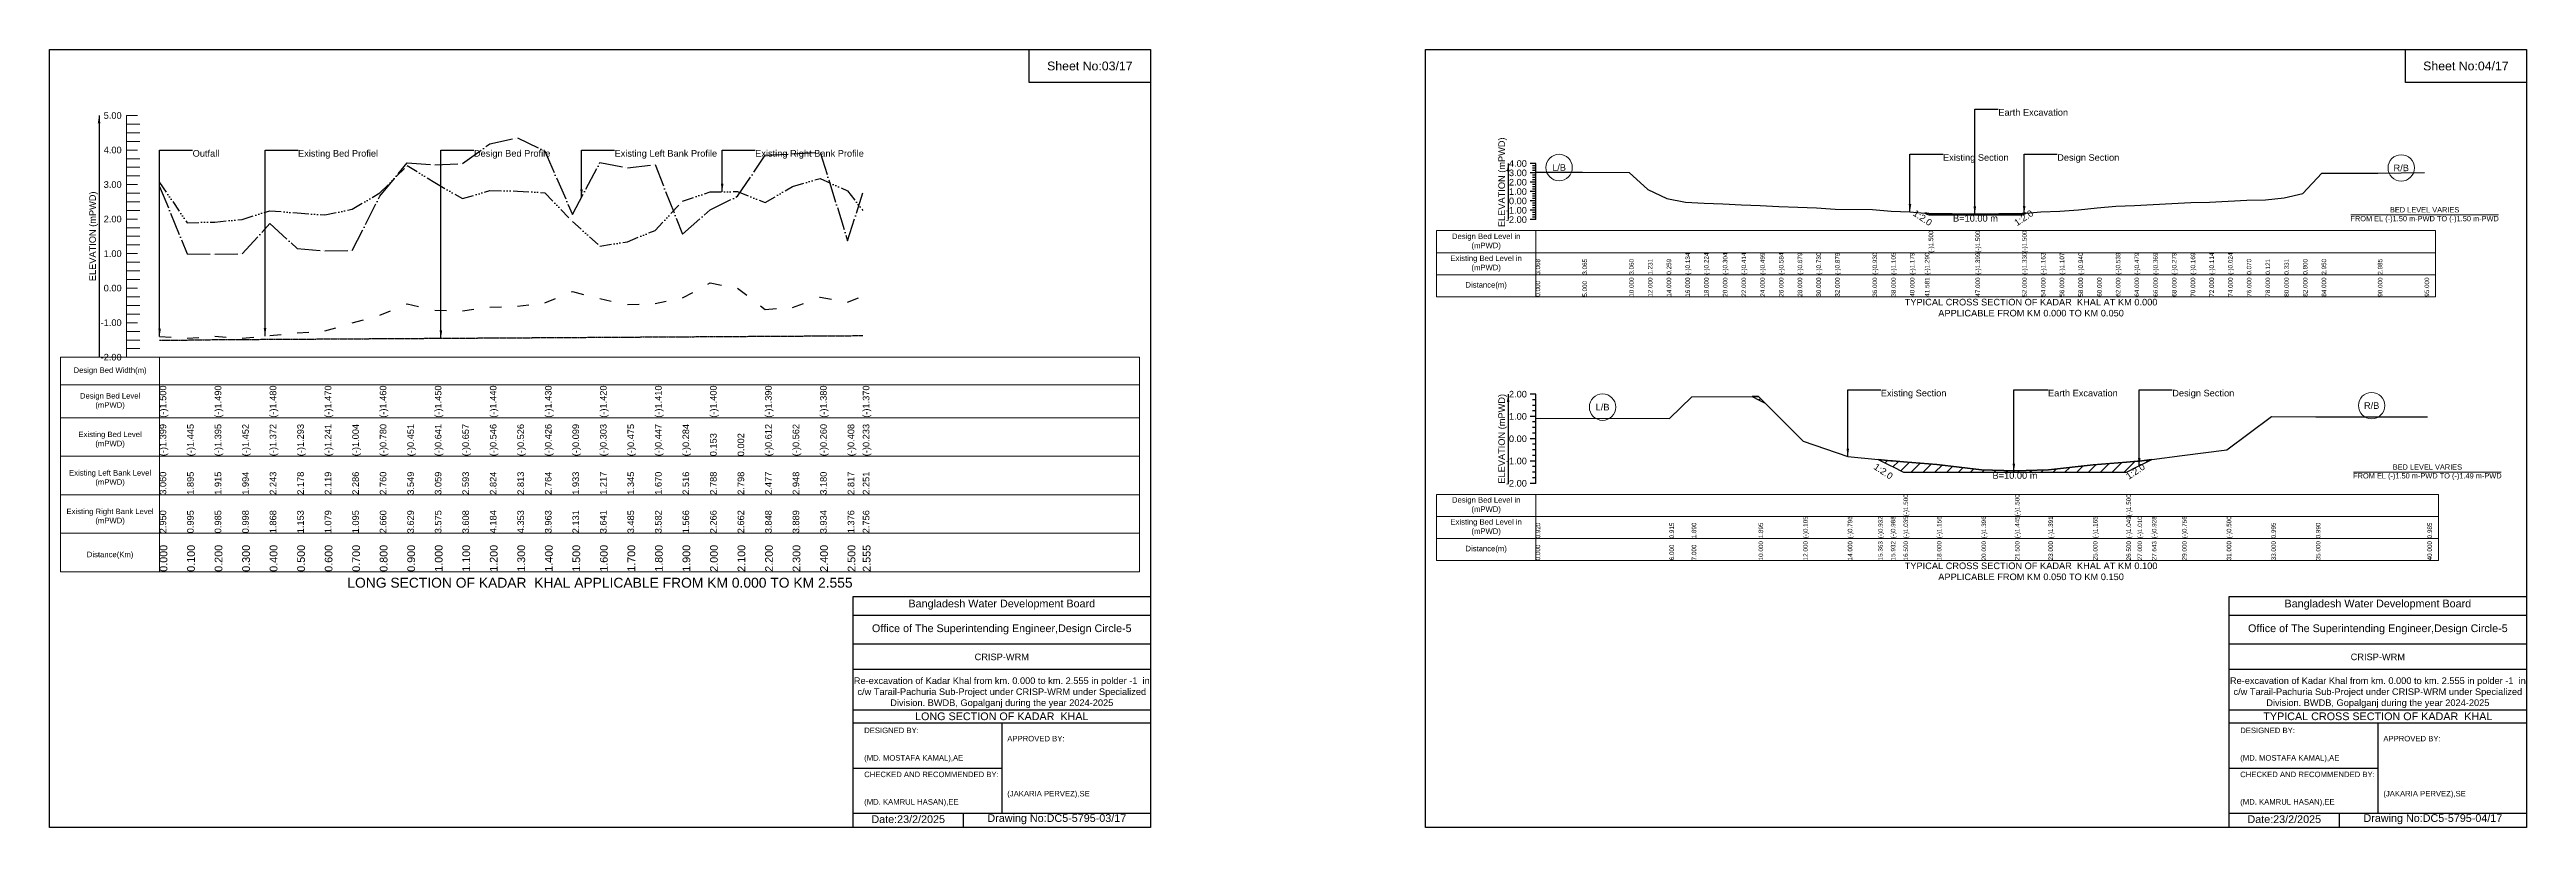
# Model space of a CAD drawing. Header units: inches. Extents: x 91000 to 278000, y -13885 to 0.
# Drawn here: x 120000 to 138000, y -5656 to 0 of the extents above; entities that cross this region are included whole.
import ezdxf

# ---------------------------------------------------------------- set-up
doc = ezdxf.new("R2010")
doc.units = ezdxf.units.IN
doc.header["$LTSCALE"] = 7
doc.header["$MEASUREMENT"] = 0
for name, pattern in [('ACAD_ISO03W100', [30, 12, -18]), ('ACAD_ISO04W100', [30, 24, -3, 0, -3]), ('ACAD_ISO14W100', [24, 12, -3, 0, -3, 0, -3, 0, -3]), ('CENTER', [2, 1.25, -0.25, 0.25, -0.25])]:
    doc.linetypes.add(name, pattern=pattern)
for name, color, linetype, lineweight in [('Cross section Data Border', 7, 'Continuous', 9), ('Cross Section Labels', 7, 'Continuous', 9), ('Design Bed Level Long Section', 7, 'CENTER', 25), ('Existing Bed Level for Long Section', 7, 'ACAD_ISO03W100', 25), ('Existing Left Bank of Long section', 7, 'ACAD_ISO04W100', 25), ('Existing Right Bank of Long Section', 7, 'ACAD_ISO14W100', 25), ('Existing_Bed_Level for Xsection', 7, 'Continuous', 25), ('Long Section Border', 7, 'Continuous', 9), ('Long Section Labels', 7, 'Continuous', 9), ('Vscale for Long Section', 7, 'Continuous', 9)]:
    doc.layers.add(name, color=color, linetype=linetype, lineweight=lineweight)
doc.styles.get("Standard").update_dxf_attribs({"font": 'arial.ttf'})
doc.dimstyles.get("Standard").update_dxf_attribs({"dimtxt": 0.18, "dimasz": 0.18, "dimexe": 0.18, "dimexo": 0.0625, "dimgap": 0.09, "dimtad": 0, "dimtih": 1, "dimtoh": 1, "dimdec": 4, "dimzin": 0, "dimdsep": 46, "dimtxsty": 'Standard', "dimcen": 0.09, "dimadec": 0, "dimazin": 0, "dimtfac": 1, "dimtdec": 4, "dimtofl": 0, "dimtmove": 0, "dimatfit": 3, "dimfxl": 1, "dimtolj": 1, "dimtzin": 0, "dimarcsym": 0})

msp = doc.modelspace()

# ---------------------------------------------------------------- hatches: boundary and pattern name
at = {"layer": 'Existing_Bed_Level for Xsection'}
h = msp.add_hatch(dxfattribs=at)
h.set_pattern_fill('ANSI31', color=256, scale=204, style=0)
h.paths.add_polyline_path([(133628, -1189), (133642, -1196), (133656, -1203), (133996, -1203), (134336, -1203), (134350, -1196), (134364, -1189), (134350, -1190), (134336, -1191), (133996, -1196), (133656, -1191), (133642, -1190)])
h = msp.add_hatch(dxfattribs=at)
h.set_pattern_fill('ANSI31', color=256, scale=486, style=0)
h.paths.add_polyline_path([(132373, -2523), (132420, -2546), (132467, -2570), (132420, -2523)])
h = msp.add_hatch(dxfattribs=at)
h.set_pattern_fill('ANSI31', color=256, scale=486, style=0)
h.paths.add_polyline_path([(133289, -2981), (133381, -3027), (133392, -3032), (133473, -3073), (133716, -3073), (134040, -3073), (134283, -3073), (134526, -3073), (134850, -3073), (135093, -3073), (135174, -3032), (135186, -3027), (135278, -2980), (135186, -2992), (135174, -2994), (135093, -3000), (134850, -3019), (134526, -3055), (134283, -3064), (134040, -3056), (133716, -3017), (133473, -2998), (133392, -2991), (133381, -2990)])

# ---------------------------------------------------------------- linework, layer by layer
for points in [[(120000, 0), (128000, 0), (128000, -5656), (120000, -5656)], [(127120, 0), (128000, 0), (128000, -240), (127120, -240)], [(130000, 0), (138000, 0), (138000, -5656), (130000, -5656)], [(137120, 0), (138000, 0), (138000, -240), (137120, -240)]]:
    msp.add_lwpolyline(points, close=True)
for points in [[(125840, -5656), (125840, -3976), (128000, -3976)], [(125840, -4112), (128000, -4112)], [(135840, -5656), (135840, -3976), (138000, -3976)], [(135840, -4112), (138000, -4112)], [(125840, -4320), (128000, -4320)], [(135840, -4320), (138000, -4320)], [(125840, -4504), (128000, -4504)], [(135840, -4504), (138000, -4504)], [(125840, -4800), (128000, -4800)], [(135840, -4800), (138000, -4800)], [(125840, -4896), (128000, -4896)], [(126920, -4896), (126920, -5552)], [(135840, -4896), (138000, -4896)], [(136920, -4896), (136920, -5552)], [(125840, -5224), (126920, -5224)], [(135840, -5224), (136920, -5224)], [(125840, -5552), (128000, -5552)], [(126640, -5552), (126640, -5656)], [(135840, -5552), (138000, -5552)], [(136640, -5552), (136640, -5656)]]:
    msp.add_lwpolyline(points)
at = {"layer": 'Cross section Data Border'}
for points in [[(130080, -1317), (137340, -1317), (137340, -1797), (130080, -1797)], [(130080, -3234), (137360, -3234), (137360, -3714), (130080, -3714)]]:
    msp.add_lwpolyline(points, close=True, dxfattribs=at)
for points in [[(130800, -1317), (130800, -1797)], [(130080, -1477), (137340, -1477)], [(130080, -1637), (137340, -1637)], [(130800, -3234), (130800, -3714)], [(130080, -3394), (137360, -3394)], [(130080, -3554), (137360, -3554)]]:
    msp.add_lwpolyline(points, dxfattribs=at)
at = {"layer": 'Cross Section Labels'}
for points in [[(136724, -1203), (137796, -1203)], [(136744, -3073), (137816, -3073)]]:
    msp.add_lwpolyline(points, dxfattribs=at)
for centre in [(130970, -858), (137090, -861), (131286, -2600), (136875, -2589)]:
    msp.add_circle(centre, 96, dxfattribs=at)
at = {"layer": 'Design Bed Level Long Section'}
msp.add_lwpolyline([(120800, -2112), (121000, -2112), (121200, -2109), (121400, -2109), (121600, -2106), (121800, -2106), (122000, -2104), (122200, -2104), (122400, -2101), (122600, -2101), (122800, -2099), (123000, -2099), (123200, -2096), (123400, -2096), (123600, -2094), (123800, -2094), (124000, -2091), (124200, -2091), (124400, -2089), (124600, -2089), (124800, -2086), (125000, -2086), (125200, -2084), (125400, -2084), (125600, -2081), (125800, -2081), (125910, -2079)], dxfattribs=at)
at = {"layer": 'Existing Bed Level for Long Section'}
msp.add_lwpolyline([(120800, -2086), (121000, -2098), (121200, -2085), (121400, -2099), (121600, -2079), (121800, -2060), (122000, -2046), (122200, -1987), (122400, -1931), (122600, -1848), (122800, -1896), (123000, -1900), (123200, -1872), (123400, -1867), (123600, -1842), (123800, -1760), (124000, -1811), (124200, -1854), (124400, -1847), (124600, -1806), (124800, -1697), (125000, -1734), (125200, -1889), (125400, -1876), (125600, -1800), (125800, -1837), (125910, -1793)], dxfattribs=at)
at = {"layer": 'Existing Left Bank of Long section'}
msp.add_lwpolyline([(120800, -995), (121000, -1485), (121200, -1488), (121400, -1485), (121600, -1266), (121800, -1446), (122000, -1464), (122200, -1460), (122400, -1067), (122600, -824), (122800, -838), (123000, -829), (123200, -685), (123400, -642), (123600, -740), (123800, -1200), (124000, -821), (124200, -860), (124400, -836), (124600, -1342), (124800, -1166), (125000, -1067), (125200, -769), (125400, -759), (125600, -748), (125800, -1390), (125910, -1043)], dxfattribs=at)
at = {"layer": 'Existing Right Bank of Long Section'}
msp.add_lwpolyline([(120800, -967), (121000, -1259), (121200, -1254), (121400, -1235), (121600, -1172), (121800, -1188), (122000, -1203), (122200, -1161), (122400, -1042), (122600, -844), (122800, -967), (123000, -1084), (123200, -1026), (123400, -1029), (123600, -1041), (123800, -1250), (124000, -1430), (124200, -1397), (124400, -1316), (124600, -1103), (124800, -1035), (125000, -1033), (125200, -1113), (125400, -995), (125600, -937), (125800, -1028), (125910, -1170)], dxfattribs=at)
at = {"layer": 'Existing_Bed_Level for Xsection'}
for points in [[(130800, -829), (130760, -829)], [(130800, -897), (130760, -897)], [(130800, -846), (130776, -846)], [(130800, -863), (130776, -863)], [(130800, -880), (130776, -880)], [(130800, -1237), (130800, -1169), (130800, -1101), (130800, -1033), (130800, -965), (130800, -897), (130800, -829)], [(130800, -892), (131140, -892), (131480, -893), (131616, -1017), (131752, -1083), (131888, -1110), (132024, -1116), (132160, -1122), (132296, -1129), (132432, -1135), (132568, -1141), (132704, -1147), (132840, -1151), (132976, -1161), (133248, -1164), (133384, -1176), (133520, -1181), (133628, -1189), (133642, -1190), (133656, -1191), (133656, -1191), (133996, -1196), (133996, -1196), (134336, -1191), (134336, -1191), (134350, -1190), (134364, -1189), (134472, -1180), (134608, -1176), (134744, -1165), (134880, -1151), (135016, -1138), (135152, -1133), (135288, -1126), (135424, -1120), (135560, -1112), (135696, -1109), (135832, -1102), (135968, -1096), (136104, -1093), (136240, -1078), (136376, -1046), (136512, -900), (136920, -898), (137260, -893)], [(130800, -965), (130760, -965)], [(130800, -1033), (130760, -1033)], [(130800, -914), (130776, -914)], [(130800, -931), (130776, -931)], [(130800, -948), (130776, -948)], [(130800, -982), (130776, -982)], [(130800, -999), (130776, -999)], [(130800, -1016), (130776, -1016)], [(130800, -1050), (130776, -1050)], [(130800, -1067), (130776, -1067)], [(130800, -1101), (130760, -1101)], [(130800, -1169), (130760, -1169)], [(130800, -1237), (130760, -1237)], [(130800, -1084), (130776, -1084)], [(130800, -1118), (130776, -1118)], [(130800, -1135), (130776, -1135)], [(130800, -1152), (130776, -1152)], [(130800, -1186), (130776, -1186)], [(130800, -1203), (130776, -1203)], [(130800, -1220), (130776, -1220)], [(130800, -2506), (130760, -2506)], [(130800, -3154), (130800, -2992), (130800, -2830), (130800, -2668), (130800, -2506)], [(130800, -2668), (130760, -2668)], [(130800, -2546), (130776, -2546)], [(130800, -2587), (130776, -2587)], [(130800, -2627), (130776, -2627)], [(130800, -2681), (131772, -2682), (131934, -2524), (132420, -2523), (132744, -2847), (133068, -2959), (133289, -2981), (133381, -2990), (133392, -2991), (133473, -2998), (133473, -2998), (133716, -3017), (134040, -3056), (134283, -3064), (134283, -3064), (134526, -3055), (134850, -3019), (135093, -3000), (135093, -3000), (135174, -2994), (135186, -2992), (135278, -2980), (135498, -2952), (135822, -2911), (136146, -2669), (136470, -2670), (137280, -2670)], [(130800, -2830), (130760, -2830)], [(130800, -2708), (130776, -2708)], [(130800, -2749), (130776, -2749)], [(130800, -2789), (130776, -2789)], [(130800, -2870), (130776, -2870)], [(130800, -2992), (130760, -2992)], [(130800, -2911), (130776, -2911)], [(130800, -2951), (130776, -2951)], [(130800, -3032), (130776, -3032)], [(130800, -3154), (130760, -3154)], [(130800, -3073), (130776, -3073)], [(130800, -3113), (130776, -3113)]]:
    msp.add_lwpolyline(points, dxfattribs=at)
for points in [[(133628, -1189), (133642, -1196), (133656, -1203), (133656, -1203), (133996, -1203), (133996, -1203), (134336, -1203), (134336, -1203), (134350, -1196), (134364, -1189), (134364, -1189), (134364, -1189), (134350, -1190), (134336, -1191), (134336, -1191), (133996, -1196), (133996, -1196), (133656, -1191), (133656, -1191), (133642, -1190)], [(132373, -2523), (132420, -2546), (132467, -2570), (132420, -2523)], [(133289, -2981), (133381, -3027), (133392, -3032), (133473, -3073), (133473, -3073), (133716, -3073), (134040, -3073), (134283, -3073), (134283, -3073), (134526, -3073), (134850, -3073), (135093, -3073), (135093, -3073), (135174, -3032), (135186, -3027), (135278, -2980), (135278, -2980), (135278, -2980), (135186, -2992), (135174, -2994), (135093, -3000), (135093, -3000), (134850, -3019), (134526, -3055), (134283, -3064), (134283, -3064), (134040, -3056), (133716, -3017), (133473, -2998), (133473, -2998), (133392, -2991), (133381, -2990)]]:
    msp.add_lwpolyline(points, close=True, dxfattribs=at)
at = {"layer": 'Long Section Border'}
msp.add_lwpolyline([(120080, -2237), (127920, -2237), (127920, -3797), (120080, -3797)], close=True, dxfattribs=at)
for points in [[(120800, -2237), (120800, -3797)], [(120080, -2437), (127920, -2437)], [(120080, -2677), (127920, -2677)], [(120080, -2957), (127920, -2957)], [(120080, -3237), (127920, -3237)], [(120080, -3517), (127920, -3517)]]:
    msp.add_lwpolyline(points, dxfattribs=at)
at = {"layer": 'Vscale for Long Section'}
for points in [[(120560, -2237), (120560, -1986), (120560, -1735), (120560, -1484), (120560, -1233), (120560, -982), (120560, -731), (120560, -480)], [(120560, -480), (120640, -480)], [(120560, -543), (120656, -543)], [(120560, -606), (120656, -606)], [(120560, -668), (120656, -668)], [(120560, -731), (120640, -731)], [(120560, -794), (120656, -794)], [(120560, -856), (120656, -856)], [(120560, -919), (120656, -919)], [(120560, -982), (120640, -982)], [(120560, -1045), (120656, -1045)], [(120560, -1108), (120656, -1108)], [(120560, -1170), (120656, -1170)], [(120560, -1233), (120640, -1233)], [(120560, -1296), (120656, -1296)], [(120560, -1358), (120656, -1358)], [(120560, -1421), (120656, -1421)], [(120560, -1484), (120640, -1484)], [(120560, -1547), (120656, -1547)], [(120560, -1610), (120656, -1610)], [(120560, -1672), (120656, -1672)], [(120560, -1735), (120640, -1735)], [(120560, -1798), (120656, -1798)], [(120560, -1860), (120656, -1860)], [(120560, -1923), (120656, -1923)], [(120560, -1986), (120640, -1986)], [(120560, -2049), (120656, -2049)], [(120560, -2112), (120656, -2112)], [(120560, -2174), (120656, -2174)], [(120560, -2237), (120640, -2237)]]:
    msp.add_lwpolyline(points, dxfattribs=at)

# ---------------------------------------------------------------- texts
at = {"attachment_point": 5}
for s, insert, char_height in [('Sheet No:03/17', (127560, -120), 64), ('Sheet No:04/17', (137560, -120), 64), ('Bangladesh Water Development Board', (126920, -4036), 56), ('Bangladesh Water Development Board', (136920, -4036), 56), ('Office of The Superintending Engineer,Design Circle-5', (126920, -4216), 56), ('Office of The Superintending Engineer,Design Circle-5', (136920, -4216), 56)]:
    msp.add_mtext(s, dxfattribs=dict(at, insert=insert, char_height=char_height))
for s, insert, char_height, width, attachment_point in [('CRISP-WRM', (126920, -4416), 48, 2240, 5), ('CRISP-WRM', (136920, -4416), 48, 2240, 5), ('Re-excavation of Kadar Khal from km. 0.000 to km. 2.555 in polder -1  in c/w Tarail-Pachuria Sub-Project under CRISP-WRM under Specialized Division. BWDB, Gopalganj during the year 2024-2025', (126920, -4676), 48, 2160, 5), ('Re-excavation of Kadar Khal from km. 0.000 to km. 2.555 in polder -1  in c/w Tarail-Pachuria Sub-Project under CRISP-WRM under Specialized Division. BWDB, Gopalganj during the year 2024-2025', (136920, -4676), 48, 2160, 5), ('LONG SECTION OF KADAR  KHAL', (126920, -4848), 56, 2240, 5), ('TYPICAL CROSS SECTION OF KADAR  KHAL', (136920, -4848), 56, 2240, 5), ('DESIGNED BY:^J^J^J(MD. MOSTAFA KAMAL),AE', (125920, -5056), 40, 1120, 4), ('APPROVED BY:^J^J^J^J^J^J(JAKARIA PERVEZ),SE', (126960, -5216), 40, 1120, 4), ('DESIGNED BY:^J^J^J(MD. MOSTAFA KAMAL),AE', (135920, -5056), 40, 1120, 4), ('APPROVED BY:^J^J^J^J^J^J(JAKARIA PERVEZ),SE', (136960, -5216), 40, 1120, 4), ('CHECKED AND RECOMMENDED BY:^J^J^J(MD. KAMRUL HASAN),EE', (125920, -5376), 40, 1120, 4), ('CHECKED AND RECOMMENDED BY:^J^J^J(MD. KAMRUL HASAN),EE', (135920, -5376), 40, 1120, 4), ('Date:23/2/2025', (126240, -5596), 56, 1120, 5), ('Drawing No:DC5-5795-03/17', (127320, -5596), 56, 1760, 5), ('Date:23/2/2025', (136240, -5596), 56, 1120, 5), ('Drawing No:DC5-5795-04/17', (137320, -5596), 56, 1760, 5)]:
    msp.add_mtext(s, dxfattribs=dict(insert=insert, char_height=char_height, width=width, attachment_point=attachment_point))
at = {"layer": 'Cross section Data Border', "char_height": 40, "width": 640, "attachment_point": 5}
for s, insert in [('Design Bed Level in (mPWD)', (130440, -1397)), ('Existing Bed Level in (mPWD)', (130440, -1557)), ('Distance(m)', (130440, -1717)), ('Existing Bed Level in (mPWD)', (130440, -3474)), ('Design Bed Level in (mPWD)', (130440, -3314)), ('Distance(m)', (130440, -3634))]:
    msp.add_mtext(s, dxfattribs=dict(at, insert=insert))
at = {"layer": 'Cross Section Labels'}
for s, insert, char_height, attachment_point in [('Earth Excavation', (134162, -433), 48, 1), ('L/B', (130970, -858), 48, 5), ('Existing Section', (133760, -761), 48, 1), ('Design Section', (134590, -761), 48, 1), ('R/B', (137090, -861), 48, 5), ('B=10.00 m', (133996, -1203), 48, 2), ('BED LEVEL VARIES ^JFROM EL (-)1.50 m-PWD TO (-)1.50 m-PWD', (137260, -1203), 38.4, 5), ('TYPICAL CROSS SECTION OF KADAR  KHAL AT KM 0.000^JAPPLICABLE FROM KM 0.000 TO KM 0.050', (134400, -1877), 48, 5), ('Existing Section', (133308, -2474), 48, 1), ('Earth Excavation', (134523, -2474), 48, 1), ('Design Section', (135426, -2474), 48, 1), ('L/B', (131286, -2600), 48, 5), ('R/B', (136875, -2589), 48, 5), ('BED LEVEL VARIES ^JFROM EL (-)1.50 m-PWD TO (-)1.49 m-PWD', (137280, -3073), 38.4, 5), ('B=10.00 m', (134283, -3073), 48, 2), ('TYPICAL CROSS SECTION OF KADAR  KHAL AT KM 0.100^JAPPLICABLE FROM KM 0.050 TO KM 0.150', (134400, -3794), 48, 5)]:
    msp.add_mtext(s, dxfattribs=dict(at, insert=insert, char_height=char_height, attachment_point=attachment_point))
at = {"layer": 'Cross Section Labels', "char_height": 48, "attachment_point": 2}
for insert, rotation in [((133625, -1204), 326.3099), ((134333, -1204), 33.6901), ((133340, -3047), 326.3099), ((135145, -3047), 33.6901)]:
    msp.add_mtext('1:2.0', dxfattribs=dict(at, insert=insert, rotation=rotation))
at = {"layer": 'Existing_Bed_Level for Xsection', "rotation": 90}
for s, insert, char_height, attachment_point in [('ELEVATION (mPWD)', (130560, -965), 48, 5), ('(-)1.500', (133656, -1477), 32.8, 1), ('(-)1.500', (133996, -1477), 32.8, 1), ('(-)1.500', (134336, -1477), 32.8, 1), ('3.068', (130800, -1637), 32.8, 1), ('3.065', (131140, -1637), 32.8, 1), ('3.060', (131480, -1637), 32.8, 1), ('1.231', (131616, -1637), 32.8, 1), ('0.259', (131752, -1637), 32.8, 1), ('(-)0.134', (131888, -1637), 32.8, 1), ('(-)0.224', (132024, -1637), 32.8, 1), ('(-)0.304', (132160, -1637), 32.8, 1), ('(-)0.414', (132296, -1637), 32.8, 1), ('(-)0.499', (132432, -1637), 32.8, 1), ('(-)0.584', (132568, -1637), 32.8, 1), ('(-)0.679', (132704, -1637), 32.8, 1), ('(-)0.730', (132840, -1637), 32.8, 1), ('(-)0.879', (132976, -1637), 32.8, 1), ('(-)0.930', (133248, -1637), 32.8, 1), ('(-)1.105', (133384, -1637), 32.8, 1), ('(-)1.179', (133520, -1637), 32.8, 1), ('(-)1.290', (133628, -1637), 32.8, 1), ('(-)1.399', (133996, -1637), 32.8, 1), ('(-)1.330', (134336, -1637), 32.8, 1), ('(-)1.163', (134472, -1637), 32.8, 1), ('(-)1.107', (134608, -1637), 32.8, 1), ('(-)0.940', (134744, -1637), 32.8, 1), ('(-)0.539', (135016, -1637), 32.8, 1), ('(-)0.479', (135152, -1637), 32.8, 1), ('(-)0.369', (135288, -1637), 32.8, 1), ('(-)0.279', (135424, -1637), 32.8, 1), ('(-)0.169', (135560, -1637), 32.8, 1), ('(-)0.114', (135696, -1637), 32.8, 1), ('(-)0.024', (135832, -1637), 32.8, 1), ('0.070', (135968, -1637), 32.8, 1), ('0.121', (136104, -1637), 32.8, 1), ('0.331', (136240, -1637), 32.8, 1), ('0.800', (136376, -1637), 32.8, 1), ('2.950', (136512, -1637), 32.8, 1), ('2.985', (136920, -1637), 32.8, 1), ('0.000', (130800, -1797), 32.8, 1), ('5.000', (131140, -1797), 32.8, 1), ('10.000', (131480, -1797), 32.8, 1), ('12.000', (131616, -1797), 32.8, 1), ('14.000', (131752, -1797), 32.8, 1), ('16.000', (131888, -1797), 32.8, 1), ('18.000', (132024, -1797), 32.8, 1), ('20.000', (132160, -1797), 32.8, 1), ('22.000', (132296, -1797), 32.8, 1), ('24.000', (132432, -1797), 32.8, 1), ('26.000', (132568, -1797), 32.8, 1), ('28.000', (132704, -1797), 32.8, 1), ('30.000', (132840, -1797), 32.8, 1), ('32.000', (132976, -1797), 32.8, 1), ('36.000', (133248, -1797), 32.8, 1), ('38.000', (133384, -1797), 32.8, 1), ('40.000', (133520, -1797), 32.8, 1), ('41.581', (133628, -1797), 32.8, 1), ('47.000', (133996, -1797), 32.8, 1), ('52.000', (134336, -1797), 32.8, 1), ('54.000', (134472, -1797), 32.8, 1), ('56.000', (134608, -1797), 32.8, 1), ('58.000', (134744, -1797), 32.8, 1), ('60.000', (134880, -1797), 32.8, 1), ('62.000', (135016, -1797), 32.8, 1), ('64.000', (135152, -1797), 32.8, 1), ('66.000', (135288, -1797), 32.8, 1), ('68.000', (135424, -1797), 32.8, 1), ('70.000', (135560, -1797), 32.8, 1), ('72.000', (135696, -1797), 32.8, 1), ('74.000', (135832, -1797), 32.8, 1), ('76.000', (135968, -1797), 32.8, 1), ('78.000', (136104, -1797), 32.8, 1), ('80.000', (136240, -1797), 32.8, 1), ('82.000', (136376, -1797), 32.8, 1), ('84.000', (136512, -1797), 32.8, 1), ('90.000', (136920, -1797), 32.8, 1), ('95.000', (137260, -1797), 32.8, 1), ('ELEVATION (mPWD)', (130560, -2830), 48, 5), ('(-)1.500', (133473, -3394), 32.8, 1), ('(-)1.500', (134283, -3394), 32.8, 1), ('(-)1.500', (135093, -3394), 32.8, 1), ('(-)0.105', (132744, -3554), 32.8, 1), ('(-)0.796', (133068, -3554), 32.8, 1), ('(-)0.932', (133289, -3554), 32.8, 1), ('(-)0.988', (133381, -3554), 32.8, 1), ('(-)1.035', (133473, -3554), 32.8, 1), ('(-)1.156', (133716, -3554), 32.8, 1), ('(-)1.396', (134040, -3554), 32.8, 1), ('(-)1.445', (134283, -3554), 32.8, 1), ('(-)1.391', (134526, -3554), 32.8, 1), ('(-)1.165', (134850, -3554), 32.8, 1), ('(-)1.049', (135093, -3554), 32.8, 1), ('(-)1.010', (135174, -3554), 32.8, 1), ('(-)0.928', (135278, -3554), 32.8, 1), ('(-)0.756', (135498, -3554), 32.8, 1), ('(-)0.500', (135822, -3554), 32.8, 1), ('0.920', (130800, -3554), 32.8, 1), ('0.915', (131772, -3554), 32.8, 1), ('1.890', (131934, -3554), 32.8, 1), ('1.895', (132420, -3554), 32.8, 1), ('10.000', (132420, -3714), 32.8, 1), ('12.000', (132744, -3714), 32.8, 1), ('14.000', (133068, -3714), 32.8, 1), ('15.363', (133289, -3714), 32.8, 1), ('15.932', (133381, -3714), 32.8, 1), ('16.500', (133473, -3714), 32.8, 1), ('18.000', (133716, -3714), 32.8, 1), ('20.000', (134040, -3714), 32.8, 1), ('21.500', (134283, -3714), 32.8, 1), ('23.000', (134526, -3714), 32.8, 1), ('25.000', (134850, -3714), 32.8, 1), ('26.500', (135093, -3714), 32.8, 1), ('27.000', (135174, -3714), 32.8, 1), ('27.643', (135278, -3714), 32.8, 1), ('29.000', (135498, -3714), 32.8, 1), ('31.000', (135822, -3714), 32.8, 1), ('0.995', (136146, -3554), 32.8, 1), ('33.000', (136146, -3714), 32.8, 1), ('0.990', (136470, -3554), 32.8, 1), ('35.000', (136470, -3714), 32.8, 1), ('0.985', (137280, -3554), 32.8, 1), ('40.000', (137280, -3714), 32.8, 1), ('0.000', (130800, -3714), 32.8, 1), ('6.000', (131772, -3714), 32.8, 1), ('7.000', (131934, -3714), 32.8, 1)]:
    msp.add_mtext(s, dxfattribs=dict(at, insert=insert, char_height=char_height, attachment_point=attachment_point))
at = {"layer": 'Existing_Bed_Level for Xsection', "char_height": 48, "attachment_point": 6}
for s, insert in [('4.00', (130736, -829)), ('3.00', (130736, -897)), ('0.00', (130736, -1101)), ('2.00', (130736, -965)), ('1.00', (130736, -1033)), ('-1.00', (130736, -1169)), ('-2.00', (130736, -1237)), ('2.00', (130736, -2506)), ('1.00', (130736, -2668)), ('0.00', (130736, -2830)), ('-1.00', (130736, -2992)), ('-2.00', (130736, -3154))]:
    msp.add_mtext(s, dxfattribs=dict(at, insert=insert))
at = {"layer": 'Long Section Border', "attachment_point": 5}
for s, insert, char_height in [('Design Bed Width(m)', (120440, -2337), 40), ('Design Bed Level^J(mPWD)', (120440, -2557), 40), ('Existing Bed Level^J(mPWD)', (120440, -2837), 40), ('Existing Left Bank Level^J(mPWD)', (120440, -3117), 40), ('Existing Right Bank Level^J(mPWD)', (120440, -3397), 40), ('Distance(Km)', (120440, -3677), 40), ('LONG SECTION OF KADAR  KHAL APPLICABLE FROM KM 0.000 TO KM 2.555', (124000, -3877), 72)]:
    msp.add_mtext(s, dxfattribs=dict(at, insert=insert, char_height=char_height))
at = {"layer": 'Long Section Labels', "char_height": 48, "attachment_point": 1}
for s, insert in [('Outfall', (121040, -731)), ('Existing Bed Profiel', (121806, -731)), ('Design Bed Profile', (123084, -731)), ('Existing Left Bank Profile', (124106, -731)), ('Existing Right Bank Profile', (125128, -731))]:
    msp.add_mtext(s, dxfattribs=dict(at, insert=insert))
at = {"layer": 'Vscale for Long Section', "char_height": 48, "attachment_point": 6}
for s, insert in [('5.00', (120524, -480)), ('4.00', (120524, -731)), ('3.00', (120524, -982)), ('2.00', (120524, -1233)), ('1.00', (120524, -1484)), ('0.00', (120524, -1735)), ('-1.00', (120524, -1986)), ('-2.00', (120524, -2237))]:
    msp.add_mtext(s, dxfattribs=dict(at, insert=insert))
at = {"layer": 'Vscale for Long Section', "rotation": 90}
for s, insert, char_height, attachment_point in [('ELEVATION (mPWD)', (120320, -1358), 48, 5), ('(-)1.500', (120800, -2677), 48, 1), ('(-)1.500', (120800, -2677), 48, 1), ('(-)1.490', (121200, -2677), 48, 1), ('(-)1.490', (121200, -2677), 48, 1), ('(-)1.480', (121600, -2677), 48, 1), ('(-)1.480', (121600, -2677), 48, 1), ('(-)1.470', (122000, -2677), 48, 1), ('(-)1.470', (122000, -2677), 48, 1), ('(-)1.460', (122400, -2677), 48, 1), ('(-)1.460', (122400, -2677), 48, 1), ('(-)1.450', (122800, -2677), 48, 1), ('(-)1.450', (122800, -2677), 48, 1), ('(-)1.440', (123200, -2677), 48, 1), ('(-)1.440', (123200, -2677), 48, 1), ('(-)1.430', (123600, -2677), 48, 1), ('(-)1.430', (123600, -2677), 48, 1), ('(-)1.420', (124000, -2677), 48, 1), ('(-)1.420', (124000, -2677), 48, 1), ('(-)1.410', (124400, -2677), 48, 1), ('(-)1.410', (124400, -2677), 48, 1), ('(-)1.400', (124800, -2677), 48, 1), ('(-)1.400', (124800, -2677), 48, 1), ('(-)1.390', (125200, -2677), 48, 1), ('(-)1.390', (125200, -2677), 48, 1), ('(-)1.380', (125600, -2677), 48, 1), ('(-)1.380', (125600, -2677), 48, 1), ('(-)1.370', (125910, -2677), 48, 1), ('(-)1.399', (120800, -2957), 48, 1), ('(-)1.445', (121000, -2957), 48, 1), ('(-)1.395', (121200, -2957), 48, 1), ('(-)1.452', (121400, -2957), 48, 1), ('(-)1.372', (121600, -2957), 48, 1), ('(-)1.293', (121800, -2957), 48, 1), ('(-)1.241', (122000, -2957), 48, 1), ('(-)1.004', (122200, -2957), 48, 1), ('(-)0.780', (122400, -2957), 48, 1), ('(-)0.451', (122600, -2957), 48, 1), ('(-)0.641', (122800, -2957), 48, 1), ('(-)0.657', (123000, -2957), 48, 1), ('(-)0.546', (123200, -2957), 48, 1), ('(-)0.526', (123400, -2957), 48, 1), ('(-)0.426', (123600, -2957), 48, 1), ('(-)0.099', (123800, -2957), 48, 1), ('(-)0.303', (124000, -2957), 48, 1), ('(-)0.475', (124200, -2957), 48, 1), ('(-)0.447', (124400, -2957), 48, 1), ('(-)0.284', (124600, -2957), 48, 1), ('0.153', (124800, -2957), 48, 1), ('0.002', (125000, -2957), 48, 1), ('(-)0.612', (125200, -2957), 48, 1), ('(-)0.562', (125400, -2957), 48, 1), ('(-)0.260', (125600, -2957), 48, 1), ('(-)0.408', (125800, -2957), 48, 1), ('(-)0.233', (125910, -2957), 48, 1), ('3.060', (120800, -3237), 48, 1), ('1.895', (121000, -3237), 48, 1), ('1.915', (121200, -3237), 48, 1), ('1.994', (121400, -3237), 48, 1), ('2.243', (121600, -3237), 48, 1), ('2.178', (121800, -3237), 48, 1), ('2.119', (122000, -3237), 48, 1), ('2.286', (122200, -3237), 48, 1), ('2.760', (122400, -3237), 48, 1), ('3.549', (122600, -3237), 48, 1), ('3.059', (122800, -3237), 48, 1), ('2.593', (123000, -3237), 48, 1), ('2.824', (123200, -3237), 48, 1), ('2.813', (123400, -3237), 48, 1), ('2.764', (123600, -3237), 48, 1), ('1.933', (123800, -3237), 48, 1), ('1.217', (124000, -3237), 48, 1), ('1.345', (124200, -3237), 48, 1), ('1.670', (124400, -3237), 48, 1), ('2.516', (124600, -3237), 48, 1), ('2.788', (124800, -3237), 48, 1), ('2.798', (125000, -3237), 48, 1), ('2.477', (125200, -3237), 48, 1), ('2.948', (125400, -3237), 48, 1), ('3.180', (125600, -3237), 48, 1), ('2.817', (125800, -3237), 48, 1), ('2.251', (125910, -3237), 48, 1), ('2.950', (120800, -3517), 48, 1), ('0.995', (121000, -3517), 48, 1), ('0.985', (121200, -3517), 48, 1), ('0.998', (121400, -3517), 48, 1), ('1.868', (121600, -3517), 48, 1), ('1.153', (121800, -3517), 48, 1), ('1.079', (122000, -3517), 48, 1), ('1.095', (122200, -3517), 48, 1), ('2.660', (122400, -3517), 48, 1), ('3.629', (122600, -3517), 48, 1), ('3.575', (122800, -3517), 48, 1), ('3.608', (123000, -3517), 48, 1), ('4.184', (123200, -3517), 48, 1), ('4.353', (123400, -3517), 48, 1), ('3.963', (123600, -3517), 48, 1), ('2.131', (123800, -3517), 48, 1), ('3.641', (124000, -3517), 48, 1), ('3.485', (124200, -3517), 48, 1), ('3.582', (124400, -3517), 48, 1), ('1.566', (124600, -3517), 48, 1), ('2.266', (124800, -3517), 48, 1), ('2.662', (125000, -3517), 48, 1), ('3.848', (125200, -3517), 48, 1), ('3.889', (125400, -3517), 48, 1), ('3.934', (125600, -3517), 48, 1), ('1.376', (125800, -3517), 48, 1), ('2.756', (125910, -3517), 48, 1), ('0.000', (120800, -3797), 56, 1), ('0.100', (121000, -3797), 56, 1), ('0.200', (121200, -3797), 56, 1), ('0.300', (121400, -3797), 56, 1), ('0.400', (121600, -3797), 56, 1), ('0.500', (121800, -3797), 56, 1), ('0.600', (122000, -3797), 56, 1), ('0.700', (122200, -3797), 56, 1), ('0.800', (122400, -3797), 56, 1), ('0.900', (122600, -3797), 56, 1), ('1.000', (122800, -3797), 56, 1), ('1.100', (123000, -3797), 56, 1), ('1.200', (123200, -3797), 56, 1), ('1.300', (123400, -3797), 56, 1), ('1.400', (123600, -3797), 56, 1), ('1.500', (123800, -3797), 56, 1), ('1.600', (124000, -3797), 56, 1), ('1.700', (124200, -3797), 56, 1), ('1.800', (124400, -3797), 56, 1), ('1.900', (124600, -3797), 56, 1), ('2.000', (124800, -3797), 56, 1), ('2.100', (125000, -3797), 56, 1), ('2.200', (125200, -3797), 56, 1), ('2.300', (125400, -3797), 56, 1), ('2.400', (125600, -3797), 56, 1), ('2.500', (125800, -3797), 56, 1), ('2.555', (125910, -3797), 56, 1)]:
    msp.add_mtext(s, dxfattribs=dict(at, insert=insert, char_height=char_height, attachment_point=attachment_point))

# ---------------------------------------------------------------- leaders
at = {"layer": 'Cross Section Labels', "annotation_type": 0, "has_hookline": 1, "hookline_direction": 0}
for points, text_width in [([(133991, -1198), (133991, -433), (134161, -433)], 497), ([(133520, -1181), (133520, -761), (133760, -761)], 467), ([(134350, -1196), (134350, -761), (134590, -761)], 441), ([(133068, -2959), (133068, -2474), (133308, -2474)], 467), ([(134275, -3068), (134275, -2474), (134523, -2474)], 497), ([(135186, -3027), (135186, -2474), (135426, -2474)], 441)]:
    msp.add_leader(points, dimstyle='Standard', override={"dimasz": 57.6}, dxfattribs=dict(at, text_width=text_width))
at = {"layer": 'Existing_Bed_Level for Xsection'}
for points in [[(130600, -829), (130600, -1237)], [(130600, -2506), (130600, -3154)]]:
    msp.add_leader(points, dimstyle='Standard', override={"dimasz": 57.6}, dxfattribs=at)
at = {"layer": 'Long Section Labels', "annotation_type": 0, "has_hookline": 1, "hookline_direction": 0}
for points, text_width in [([(120800, -2086), (120800, -731), (121040, -731)], 186), ([(121566, -2083), (121566, -731), (121806, -731)], 571), ([(122844, -2099), (122844, -731), (123084, -731)], 547), ([(123866, -1075), (123866, -731), (124106, -731)], 737), ([(124888, -1034), (124888, -731), (125128, -731)], 782)]:
    msp.add_leader(points, dimstyle='Standard', override={"dimasz": 57.6}, dxfattribs=dict(at, text_width=text_width))
at = {"layer": 'Vscale for Long Section'}
msp.add_leader([(120360, -480), (120360, -2237)], dimstyle='Standard', override={"dimasz": 57.6}, dxfattribs=at)

doc.saveas('drawing.dxf')
